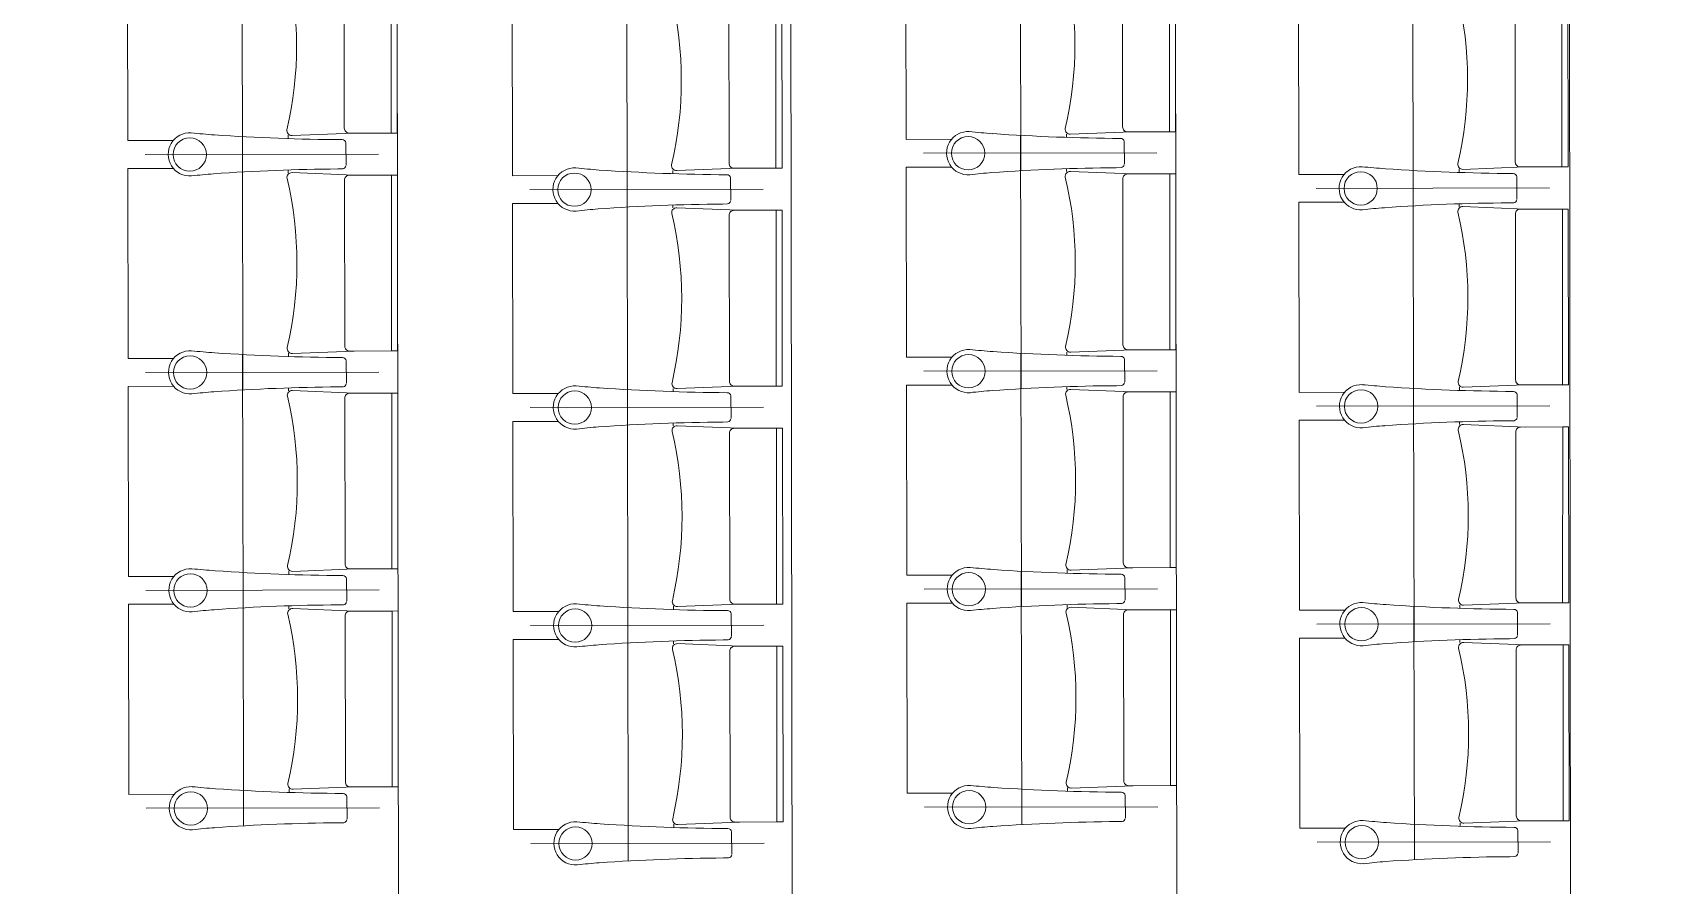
# Model space of a CAD drawing. Header units: millimetres. Extents: x 586 to 1010, y 369 to 668.
# Drawn here: x 701.259 to 705.421, y 471.354 to 473.542 of the extents above; entities that cross this region are included whole.
import ezdxf

# ---------------------------------------------------------------- set-up
doc = ezdxf.new("R2010")
doc.units = ezdxf.units.MM
doc.linetypes.add('CENTER', pattern=[2, 1.25, -0.25, 0.25, -0.25])
doc.linetypes.add('DASHED', pattern=[0.75, 0.5, -0.25])
doc.layers.add('plan line', color=7, linetype='Continuous', lineweight=15)

msp = doc.modelspace()

# ---------------------------------------------------------------- linework, layer by layer
at = {"color": 254, "lineweight": 25}
for points in [[(671.7124, 620.7085), (706.7355, 621.773), (754.2598, 613.8303), (814.6609, 600.1481), (855.7567, 598.0104), (895.0671, 567.0647), (920.0096, 542.0176), (952.0084, 521.2476), (977.2234, 504.6526), (979.6352, 479.2339), (986.3437, 463.8549), (988.7975, 462.3853)], [(654.944, 595.4717), (670.2671, 587.3174), (714.302, 595.1648), (787.0891, 595.1648), (819.3936, 580.9441), (821.0297, 562.8505), (813.4907, 552.7881), (808.7339, 539.6711), (796.4072, 534.7059), (791.0222, 527.249), (791.0222, 507.547), (797.3007, 476.5274), (814.9752, 463.8897), (836.1481, 474.6816), (874.0221, 478.5878), (885.7286, 462.7333), (863.0042, 436.0794), (845.7887, 420.6845), (845.1044, 408.6747)], [(639.2065, 583.4381), (644.7272, 575.638), (657.7961, 553.4401), (668.4043, 543.9291), (682.5178, 548.7307), (692.9838, 555.4778), (711.9339, 556.5828), (734.3456, 532.1334), (750.593, 477.7475), (754.1369, 444.164), (776.4657, 425.4473), (782.6172, 412.2355)]]:
    msp.add_spline(points, degree=3, dxfattribs=at)
at = {"layer": 'plan line'}
for p, q in [((704.1771, 480.6179), (704.1946, 469.5437)), ((702.1828, 480.5713), (702.2001, 469.5621)), ((703.209, 469.5964), (703.1917, 480.5621)), ((705.2023, 469.5739), (705.1918, 480.5653)), ((701.5029, 473.7517), (701.5037, 473.2644)), ((703.4973, 473.7548), (703.4981, 473.2675)), ((702.4887, 473.6616), (702.4894, 473.1743)), ((704.5034, 473.6648), (704.5042, 473.1775)), ((701.5037, 473.2644), (701.6202, 473.2646)), ((701.9147, 473.2694), (701.9146, 473.2779)), ((702.0629, 473.2015), (702.0626, 473.2586)), ((702.0629, 473.2015), (702.0626, 473.2586)), ((703.4981, 473.2675), (703.6147, 473.2677)), ((703.9091, 473.2726), (703.9091, 473.281)), ((704.0573, 473.2046), (704.057, 473.2618)), ((704.0573, 473.2046), (704.057, 473.2618)), ((701.6204, 473.1931), (701.5038, 473.1929)), ((701.5038, 473.1929), (701.5045, 472.7056)), ((701.9148, 473.1817), (701.9148, 473.189)), ((702.0548, 473.1918), (702.042, 473.1915)), ((702.0548, 473.1918), (702.042, 473.1915)), ((702.9005, 473.1794), (702.9004, 473.1878)), ((703.6148, 473.1962), (703.4982, 473.196)), ((703.4982, 473.196), (703.499, 472.7087)), ((703.9092, 473.1849), (703.9092, 473.1922)), ((704.0492, 473.195), (704.0364, 473.1947)), ((704.0492, 473.195), (704.0364, 473.1947)), ((704.5042, 473.1775), (704.6208, 473.1777)), ((704.9152, 473.1826), (704.9152, 473.191)), ((702.4894, 473.1743), (702.606, 473.1745)), ((703.0487, 473.1114), (703.0484, 473.1686)), ((703.0487, 473.1114), (703.0484, 473.1686)), ((705.0634, 473.1146), (705.0631, 473.1718)), ((705.0634, 473.1146), (705.0631, 473.1718)), ((702.6062, 473.103), (702.4896, 473.1028)), ((702.4896, 473.1028), (702.4903, 472.6155)), ((702.9006, 473.0917), (702.9006, 473.099)), ((703.0406, 473.1018), (703.0278, 473.1015)), ((703.0406, 473.1018), (703.0278, 473.1015)), ((704.6209, 473.1062), (704.5043, 473.106)), ((704.5043, 473.106), (704.505, 472.6187)), ((704.9153, 473.0948), (704.9153, 473.1021)), ((705.0553, 473.1049), (705.0425, 473.1047)), ((705.0553, 473.1049), (705.0425, 473.1047)), ((701.9155, 472.7106), (701.9155, 472.7191)), ((703.91, 472.7138), (703.9099, 472.7222)), ((701.5045, 472.7056), (701.6211, 472.7058)), ((702.0638, 472.6427), (702.0635, 472.6998)), ((702.0638, 472.6427), (702.0635, 472.6998)), ((703.499, 472.7087), (703.6155, 472.7089)), ((704.0582, 472.6458), (704.0579, 472.703)), ((704.0582, 472.6458), (704.0579, 472.703)), ((701.6212, 472.6343), (701.5046, 472.6341)), ((703.6157, 472.6374), (703.4991, 472.6372)), ((703.4991, 472.6372), (703.4998, 472.1499)), ((704.0501, 472.6362), (704.0373, 472.6359)), ((704.0501, 472.6362), (704.0373, 472.6359)), ((701.5046, 472.6341), (701.5054, 472.1468)), ((701.9157, 472.6229), (701.9157, 472.6302)), ((702.0557, 472.633), (702.0428, 472.6327)), ((702.0557, 472.633), (702.0428, 472.6327)), ((702.4903, 472.6155), (702.6069, 472.6157)), ((702.9013, 472.6206), (702.9013, 472.629)), ((703.0496, 472.5526), (703.0493, 472.6098)), ((703.0496, 472.5526), (703.0493, 472.6098)), ((703.9101, 472.6261), (703.9101, 472.6334)), ((704.505, 472.6187), (704.6216, 472.6189)), ((704.9161, 472.6238), (704.916, 472.6322)), ((705.0643, 472.5558), (705.064, 472.613)), ((705.0643, 472.5558), (705.064, 472.613)), ((702.607, 472.5442), (702.4904, 472.544)), ((702.4904, 472.544), (702.4912, 472.0567)), ((702.9015, 472.5329), (702.9015, 472.5402)), ((703.0415, 472.543), (703.0286, 472.5427)), ((703.0415, 472.543), (703.0286, 472.5427)), ((704.6217, 472.5474), (704.5052, 472.5472)), ((704.5052, 472.5472), (704.5059, 472.0599)), ((704.9162, 472.536), (704.9162, 472.5433)), ((705.0562, 472.5461), (705.0433, 472.5459)), ((705.0562, 472.5461), (705.0434, 472.5459)), ((701.5054, 472.1468), (701.622, 472.147)), ((701.9164, 472.1518), (701.9164, 472.1603)), ((702.0647, 472.0839), (702.0643, 472.141)), ((702.0647, 472.0839), (702.0643, 472.141)), ((703.4998, 472.1499), (703.6164, 472.1501)), ((703.9108, 472.155), (703.9108, 472.1634)), ((704.0591, 472.087), (704.0588, 472.1442)), ((704.0591, 472.087), (704.0588, 472.1442)), ((701.6221, 472.0755), (701.5055, 472.0753)), ((701.5055, 472.0753), (701.5063, 471.588)), ((701.9166, 472.0641), (701.9165, 472.0714)), ((702.0566, 472.0742), (702.0437, 472.074)), ((702.0566, 472.0742), (702.0437, 472.074)), ((702.4912, 472.0567), (702.6078, 472.0569)), ((702.9022, 472.0618), (702.9022, 472.0702)), ((703.6165, 472.0786), (703.4999, 472.0784)), ((703.4999, 472.0784), (703.5007, 471.5911)), ((703.911, 472.0673), (703.911, 472.0746)), ((704.051, 472.0774), (704.0381, 472.0771)), ((704.051, 472.0774), (704.0381, 472.0771)), ((704.5059, 472.0599), (704.6225, 472.0601)), ((704.9169, 472.065), (704.9169, 472.0734)), ((705.0652, 471.997), (705.0648, 472.0542)), ((705.0652, 471.997), (705.0649, 472.0542)), ((703.0505, 471.9938), (703.0501, 472.051)), ((703.0505, 471.9938), (703.0501, 472.051)), ((702.6079, 471.9854), (702.4913, 471.9852)), ((702.4913, 471.9852), (702.4921, 471.4979)), ((702.9024, 471.9741), (702.9023, 471.9814)), ((703.0424, 471.9842), (703.0295, 471.9839)), ((703.0424, 471.9842), (703.0295, 471.9839)), ((704.6226, 471.9886), (704.506, 471.9884)), ((704.506, 471.9884), (704.5068, 471.5011)), ((704.9171, 471.9772), (704.9171, 471.9845)), ((705.0571, 471.9873), (705.0442, 471.9871)), ((705.0571, 471.9873), (705.0442, 471.9871)), ((701.9173, 471.593), (701.9173, 471.6015)), ((703.9117, 471.5962), (703.9117, 471.6046)), ((701.5063, 471.588), (701.6229, 471.5882)), ((702.0656, 471.5251), (702.0652, 471.5822)), ((703.5007, 471.5911), (703.6173, 471.5913)), ((704.06, 471.5282), (704.0596, 471.5854)), ((702.0575, 471.5154), (702.0446, 471.5152)), ((702.9031, 471.503), (702.9031, 471.5114)), ((704.0519, 471.5186), (704.039, 471.5183)), ((704.9178, 471.5062), (704.9178, 471.5146)), ((702.4921, 471.4979), (702.6087, 471.4981)), ((703.0514, 471.435), (703.051, 471.4922)), ((704.5068, 471.5011), (704.6234, 471.5013)), ((705.0661, 471.4382), (705.0657, 471.4954)), ((705.058, 471.4285), (705.0451, 471.4283)), ((703.0433, 471.4254), (703.0304, 471.4251))]:
    msp.add_line(p, q, dxfattribs=at)
at = {"layer": 'plan line', "linetype": 'DASHED', "ltscale": 3}
for p, q in [((701.7963, 473.8333), (701.7973, 473.1838)), ((703.7907, 473.8365), (703.7917, 473.187)), ((702.7821, 473.7433), (702.7831, 473.0937)), ((704.7968, 473.7465), (704.7978, 473.0969)), ((701.7972, 473.2745), (701.7982, 472.625)), ((703.7916, 473.2777), (703.7926, 472.6282)), ((702.783, 473.1845), (702.784, 472.535)), ((704.7977, 473.1877), (704.7987, 472.5381)), ((703.7925, 472.7189), (703.7935, 472.0694)), ((701.798, 472.7157), (701.7991, 472.0662)), ((702.7838, 472.6257), (702.7849, 471.9762)), ((704.7986, 472.6289), (704.7996, 471.9793)), ((701.7989, 472.1569), (701.7999, 471.5074)), ((703.7933, 472.1601), (703.7944, 471.5106)), ((702.7847, 472.0669), (702.7857, 471.4174)), ((704.7994, 472.0701), (704.8005, 471.4205))]:
    msp.add_line(p, q, dxfattribs=at)
at = {"layer": 'plan line', "linetype": 'CENTER', "ltscale": 3}
for p, q in [((702.1462, 473.2297), (701.5483, 473.2287)), ((702.1462, 473.2297), (701.5483, 473.2287)), ((704.1406, 473.2328), (703.5427, 473.2319)), ((704.1406, 473.2328), (703.5427, 473.2319)), ((703.132, 473.1396), (702.5341, 473.1387)), ((703.132, 473.1396), (702.5341, 473.1387)), ((705.1467, 473.1428), (704.5488, 473.1418)), ((705.1467, 473.1428), (704.5488, 473.1418)), ((702.1471, 472.6709), (701.5492, 472.6699)), ((702.1471, 472.6709), (701.5492, 472.6699)), ((704.1415, 472.674), (703.5436, 472.6731)), ((704.1415, 472.674), (703.5436, 472.6731)), ((703.1329, 472.5808), (702.535, 472.5799)), ((703.1329, 472.5808), (702.535, 472.5799)), ((705.1476, 472.584), (704.5497, 472.583)), ((705.1476, 472.584), (704.5497, 472.583)), ((702.148, 472.1121), (701.55, 472.1111)), ((702.148, 472.1121), (701.55, 472.1111)), ((704.1424, 472.1152), (703.5445, 472.1143)), ((704.1424, 472.1152), (703.5445, 472.1143)), ((703.1338, 472.022), (702.5358, 472.0211)), ((703.1338, 472.022), (702.5358, 472.0211)), ((705.1485, 472.0252), (704.5505, 472.0242)), ((705.1485, 472.0252), (704.5505, 472.0242)), ((702.1489, 471.5533), (701.5509, 471.5523)), ((704.1433, 471.5564), (703.5453, 471.5555)), ((703.1347, 471.4632), (702.5367, 471.4623)), ((705.1494, 471.4664), (704.5514, 471.4654))]:
    msp.add_line(p, q, dxfattribs=at)
at = {"layer": 'plan line'}
for points in [[(702.0827, 473.2835), (701.9245, 473.2774, -0.474715), (701.9115, 473.2922, 0.115865), (701.9108, 473.7262, -0.474715), (701.9237, 473.741), (702.082, 473.7344)], [(702.1783, 473.2837), (702.0713, 473.2835, -0.414214), (702.0585, 473.2962), (702.0579, 473.7216, -0.414214), (702.0705, 473.7343), (702.1783, 473.7345), (702.1783, 473.2837)], [(704.0771, 473.2867), (703.9189, 473.2806, -0.474715), (703.9059, 473.2953, 0.115865), (703.9052, 473.7294, -0.474715), (703.9182, 473.7441), (704.0764, 473.7375)], [(704.1727, 473.2869), (704.0657, 473.2867, -0.414214), (704.053, 473.2993), (704.0523, 473.7248, -0.414214), (704.065, 473.7375), (704.1727, 473.7377), (704.1727, 473.2869)], [(703.0685, 473.1935), (702.9103, 473.1874, -0.474715), (702.8973, 473.2021, 0.115865), (702.8966, 473.6362, -0.474715), (702.9095, 473.6509), (703.0678, 473.6443)], [(703.1641, 473.1937), (703.0571, 473.1935, -0.414214), (703.0443, 473.2061), (703.0437, 473.6316, -0.414214), (703.0563, 473.6443), (703.1641, 473.6445), (703.1641, 473.1937)], [(705.0832, 473.1967), (704.925, 473.1906, -0.474715), (704.912, 473.2053, 0.115865), (704.9113, 473.6393, -0.474715), (704.9242, 473.6541), (705.0825, 473.6475)], [(705.1788, 473.1968), (705.0718, 473.1966, -0.414214), (705.059, 473.2093), (705.0584, 473.6347, -0.414214), (705.0711, 473.6475), (705.1788, 473.6477), (705.1788, 473.1968)], [(702.0836, 472.7247), (701.9253, 472.7186, -0.474715), (701.9124, 472.7334, 0.115865), (701.9117, 473.1674, -0.474715), (701.9246, 473.1822), (702.0829, 473.1756)], [(702.1791, 472.7249), (702.0721, 472.7247, -0.414214), (702.0594, 472.7374), (702.0587, 473.1628, -0.414214), (702.0714, 473.1755), (702.1792, 473.1757), (702.1791, 472.7249)], [(704.078, 472.7279), (703.9198, 472.7218, -0.474715), (703.9068, 472.7365, 0.115865), (703.9061, 473.1706, -0.474715), (703.919, 473.1853), (704.0773, 473.1787)], [(704.1736, 472.7281), (704.0666, 472.7279, -0.414214), (704.0538, 472.7405), (704.0532, 473.166, -0.414214), (704.0658, 473.1787), (704.1736, 473.1789), (704.1736, 472.7281)], [(703.0694, 472.6347), (702.9111, 472.6286, -0.474715), (702.8982, 472.6433, 0.115865), (702.8975, 473.0774, -0.474715), (702.9104, 473.0921), (703.0687, 473.0855)], [(705.0841, 472.6379), (704.9259, 472.6318, -0.474715), (704.9129, 472.6465, 0.115865), (704.9122, 473.0805, -0.474715), (704.9251, 473.0953), (705.0834, 473.0887)], [(703.1649, 472.6349), (703.0579, 472.6347, -0.414214), (703.0452, 472.6473), (703.0445, 473.0728, -0.414214), (703.0572, 473.0855), (703.165, 473.0857), (703.1649, 472.6349)], [(705.1797, 472.638), (705.0726, 472.6378, -0.414214), (705.0599, 472.6505), (705.0593, 473.0759, -0.414214), (705.0719, 473.0887), (705.1797, 473.0889), (705.1797, 472.638)], [(702.0845, 472.1659), (701.9262, 472.1598, -0.474715), (701.9133, 472.1746, 0.115865), (701.9126, 472.6086, -0.474715), (701.9255, 472.6234), (702.0838, 472.6168)], [(702.18, 472.1661), (702.073, 472.1659, -0.414214), (702.0603, 472.1786), (702.0596, 472.604, -0.414214), (702.0723, 472.6167), (702.1801, 472.6169), (702.18, 472.1661)], [(704.0789, 472.1691), (703.9207, 472.163, -0.474715), (703.9077, 472.1777, 0.115865), (703.907, 472.6118, -0.474715), (703.9199, 472.6265), (704.0782, 472.6199)], [(704.1745, 472.1693), (704.0674, 472.1691, -0.414214), (704.0547, 472.1817), (704.054, 472.6072, -0.414214), (704.0667, 472.6199), (704.1745, 472.6201), (704.1745, 472.1693)], [(703.0703, 472.0759), (702.912, 472.0698, -0.474715), (702.8991, 472.0845, 0.115865), (702.8984, 472.5186, -0.474715), (702.9113, 472.5333), (703.0695, 472.5267)], [(703.1658, 472.0761), (703.0588, 472.0759, -0.414214), (703.0461, 472.0885), (703.0454, 472.514, -0.414214), (703.0581, 472.5267), (703.1659, 472.5269), (703.1658, 472.0761)], [(705.085, 472.0791), (704.9267, 472.073, -0.474715), (704.9138, 472.0877, 0.115865), (704.9131, 472.5217, -0.474715), (704.926, 472.5365), (705.0843, 472.5299)], [(705.1805, 472.0792), (705.0735, 472.079, -0.414214), (705.0608, 472.0917), (705.0601, 472.5171, -0.414214), (705.0728, 472.5299), (705.1806, 472.5301), (705.1805, 472.0792)], [(702.0853, 471.6071), (701.9271, 471.6011, -0.474715), (701.9141, 471.6158, 0.115865), (701.9134, 472.0498, -0.474715), (701.9264, 472.0646), (702.0846, 472.058)], [(702.1809, 471.6073), (702.0739, 471.6071, -0.414214), (702.0612, 471.6198), (702.0605, 472.0452, -0.414214), (702.0732, 472.0579), (702.181, 472.0581), (702.1809, 471.6073)], [(704.0798, 471.6103), (703.9215, 471.6042, -0.474715), (703.9086, 471.6189, 0.115865), (703.9079, 472.053, -0.474715), (703.9208, 472.0677), (704.0791, 472.0611)], [(704.1753, 471.6105), (704.0683, 471.6103, -0.414214), (704.0556, 471.623), (704.0549, 472.0484, -0.414214), (704.0676, 472.0611), (704.1754, 472.0613), (704.1753, 471.6105)], [(703.0711, 471.5171), (702.9129, 471.511, -0.474715), (702.8999, 471.5257, 0.115865), (702.8992, 471.9598, -0.474715), (702.9122, 471.9745), (703.0704, 471.9679)], [(705.0859, 471.5203), (704.9276, 471.5142, -0.474715), (704.9146, 471.5289, 0.115865), (704.914, 471.9629, -0.474715), (704.9269, 471.9777), (705.0851, 471.9711)], [(705.1814, 471.5204), (705.0744, 471.5202, -0.414214), (705.0617, 471.5329), (705.061, 471.9583, -0.414214), (705.0737, 471.9711), (705.1815, 471.9713), (705.1814, 471.5204)], [(703.1667, 471.5173), (703.0597, 471.5171, -0.414214), (703.047, 471.5297), (703.0463, 471.9552, -0.414214), (703.059, 471.9679), (703.1668, 471.9681), (703.1667, 471.5173)]]:
    msp.add_lwpolyline(points, format="xyb", dxfattribs=at)
for points in [[(702.1943, 473.2837), (702.1936, 473.7346), (702.1783, 473.7345), (702.1783, 473.2837), (702.1943, 473.2837)], [(704.1887, 473.2869), (704.188, 473.7377), (704.1727, 473.7377), (704.1727, 473.2869), (704.1887, 473.2869)], [(703.1801, 473.1937), (703.1794, 473.6445), (703.1641, 473.6445), (703.1641, 473.1937), (703.1801, 473.1937)], [(705.1948, 473.1969), (705.1941, 473.6477), (705.1788, 473.6477), (705.1788, 473.1968), (705.1948, 473.1969)], [(702.1951, 472.7249), (702.1944, 473.1758), (702.1792, 473.1757), (702.1791, 472.7249), (702.1951, 472.7249)], [(704.1896, 472.7281), (704.1889, 473.1789), (704.1736, 473.1789), (704.1736, 472.7281), (704.1896, 472.7281)], [(703.1809, 472.6349), (703.1802, 473.0857), (703.165, 473.0857), (703.1649, 472.6349), (703.1809, 472.6349)], [(705.1957, 472.6381), (705.1949, 473.0889), (705.1797, 473.0889), (705.1797, 472.638), (705.1957, 472.6381)], [(702.196, 472.1661), (702.1953, 472.617), (702.1801, 472.6169), (702.18, 472.1661), (702.196, 472.1661)], [(704.1905, 472.1693), (704.1897, 472.6201), (704.1745, 472.6201), (704.1745, 472.1693), (704.1905, 472.1693)], [(703.1818, 472.0761), (703.1811, 472.5269), (703.1659, 472.5269), (703.1658, 472.0761), (703.1818, 472.0761)], [(705.1965, 472.0793), (705.1958, 472.5301), (705.1806, 472.5301), (705.1805, 472.0792), (705.1965, 472.0793)], [(702.1969, 471.6073), (702.1962, 472.0582), (702.181, 472.0581), (702.1809, 471.6073), (702.1969, 471.6073)], [(704.1913, 471.6105), (704.1906, 472.0613), (704.1754, 472.0613), (704.1753, 471.6105), (704.1913, 471.6105)], [(705.1974, 471.5205), (705.1967, 471.9713), (705.1815, 471.9713), (705.1814, 471.5204), (705.1974, 471.5205)], [(703.1827, 471.5173), (703.182, 471.9681), (703.1668, 471.9681), (703.1667, 471.5173), (703.1827, 471.5173)]]:
    msp.add_lwpolyline(points, dxfattribs=at)
for centre in [(701.6624, 473.2285), (701.6624, 473.2285), (703.6568, 473.2317), (703.6568, 473.2317), (702.6482, 473.1385), (702.6482, 473.1385), (704.6629, 473.1417), (704.6629, 473.1417), (701.6633, 472.6697), (701.6633, 472.6697), (703.6577, 472.6729), (703.6577, 472.6729), (702.6491, 472.5797), (702.6491, 472.5797), (704.6638, 472.5829), (704.6638, 472.5829), (701.6642, 472.1109), (701.6642, 472.1109), (703.6586, 472.1141), (703.6586, 472.1141), (702.65, 472.0209), (702.65, 472.0209), (704.6647, 472.0241), (704.6647, 472.0241), (701.6651, 471.5521), (703.6595, 471.5553), (702.6509, 471.4621), (704.6656, 471.4653)]:
    msp.add_circle(centre, 0.0427, dxfattribs=at)
for centre, radius, start, end in [((701.6626, 473.2289), 0.0554, 86.596, 274.6384), ((701.6626, 473.2289), 0.0554, 86.596, 274.6384), ((702.0416, 477.2216), 3.9554, 264.5499, 265.418), ((702.0416, 477.2216), 3.9554, 264.5499, 265.418), ((702.0873, 478.5953), 5.3287, 266.1073, 269.6309), ((702.0873, 478.5953), 5.3287, 266.1073, 269.6309), ((702.053, 473.2571), 0.00967, 9.2643, 90.7147), ((702.053, 473.2571), 0.00967, 9.2643, 90.7147), ((703.657, 473.232), 0.0554, 86.596, 274.6384), ((703.657, 473.232), 0.0554, 86.596, 274.6384), ((704.036, 477.2248), 3.9554, 264.5499, 265.418), ((704.036, 477.2248), 3.9554, 264.5499, 265.418), ((704.0818, 478.5985), 5.3287, 266.1073, 269.6309), ((704.0818, 478.5985), 5.3287, 266.1073, 269.6309), ((704.0475, 473.2602), 0.00967, 9.2643, 90.7147), ((704.0475, 473.2602), 0.00967, 9.2643, 90.7147), ((701.7905, 472.1866), 0.9947, 93.8628, 97.1256), ((701.7905, 472.1866), 0.9947, 93.8628, 97.1256), ((702.0776, 468.1951), 4.9966, 90.409, 94.0646), ((702.0776, 468.1951), 4.9966, 90.409, 94.0646), ((702.0534, 473.2011), 0.00935, 278.5288, 351.652), ((702.0534, 473.2011), 0.00935, 278.5288, 351.652), ((702.6484, 473.1388), 0.0554, 86.596, 274.6384), ((702.6484, 473.1388), 0.0554, 86.596, 274.6384), ((703.0274, 477.1316), 3.9554, 264.5499, 265.418), ((703.0274, 477.1316), 3.9554, 264.5499, 265.418), ((703.0731, 478.5053), 5.3287, 266.1073, 269.6309), ((703.0731, 478.5053), 5.3287, 266.1073, 269.6309), ((703.0388, 473.167), 0.00967, 9.2643, 90.7147), ((703.0388, 473.167), 0.00967, 9.2643, 90.7147), ((703.7849, 472.1898), 0.9947, 93.8628, 97.1256), ((703.7849, 472.1898), 0.9947, 93.8628, 97.1256), ((704.0721, 468.1982), 4.9966, 90.409, 94.0646), ((704.072, 468.1982), 4.9966, 90.409, 94.0646), ((704.0478, 473.2042), 0.00935, 278.5288, 351.652), ((704.0478, 473.2042), 0.00935, 278.5288, 351.652), ((704.6631, 473.142), 0.0554, 86.596, 274.6384), ((704.6631, 473.142), 0.0554, 86.596, 274.6384), ((705.0421, 477.1348), 3.9554, 264.5499, 265.418), ((705.0421, 477.1348), 3.9554, 264.5499, 265.418), ((705.0879, 478.5085), 5.3287, 266.1073, 269.6309), ((705.0879, 478.5085), 5.3287, 266.1073, 269.6309), ((705.0535, 473.1702), 0.00967, 9.2643, 90.7147), ((705.0535, 473.1702), 0.00967, 9.2643, 90.7147), ((703.0634, 468.105), 4.9966, 90.409, 94.0646), ((703.0634, 468.105), 4.9966, 90.409, 94.0646), ((703.0392, 473.111), 0.00935, 278.5288, 351.652), ((703.0392, 473.111), 0.00935, 278.5288, 351.652), ((704.791, 472.0997), 0.9947, 93.8628, 97.1256), ((704.791, 472.0997), 0.9947, 93.8628, 97.1256), ((705.0781, 468.1082), 4.9966, 90.409, 94.0646), ((705.0781, 468.1082), 4.9966, 90.409, 94.0646), ((705.0539, 473.1142), 0.00935, 278.5288, 351.652), ((705.0539, 473.1142), 0.00935, 278.5288, 351.652), ((702.7763, 472.0966), 0.9947, 93.8628, 97.1256), ((702.7763, 472.0966), 0.9947, 93.8628, 97.1256), ((701.6635, 472.6701), 0.0554, 86.596, 274.6384), ((701.6635, 472.6701), 0.0554, 86.596, 274.6384), ((702.0425, 476.6628), 3.9554, 264.5499, 265.418), ((702.0424, 476.6628), 3.9554, 264.5499, 265.418), ((702.0882, 478.0365), 5.3287, 266.1073, 269.6309), ((702.0882, 478.0365), 5.3287, 266.1073, 269.6309), ((703.6579, 472.6732), 0.0554, 86.596, 274.6384), ((703.6579, 472.6732), 0.0554, 86.596, 274.6384), ((704.0369, 476.666), 3.9554, 264.5499, 265.418), ((704.0369, 476.666), 3.9554, 264.5499, 265.418), ((704.0826, 478.0397), 5.3287, 266.1073, 269.6309), ((704.0826, 478.0397), 5.3287, 266.1073, 269.6309), ((702.0539, 472.6983), 0.00967, 9.2643, 90.7147), ((702.0539, 472.6983), 0.00967, 9.2643, 90.7147), ((704.0483, 472.7014), 0.00967, 9.2643, 90.7147), ((704.0483, 472.7014), 0.00967, 9.2643, 90.7147), ((702.0543, 472.6423), 0.00935, 278.5288, 351.652), ((702.0543, 472.6423), 0.00935, 278.5288, 351.652), ((702.6493, 472.58), 0.0554, 86.596, 274.6384), ((702.6493, 472.58), 0.0554, 86.596, 274.6384), ((703.0283, 476.5728), 3.9554, 264.5499, 265.418), ((703.0282, 476.5728), 3.9554, 264.5499, 265.418), ((704.0729, 467.6394), 4.9966, 90.409, 94.0646), ((704.0729, 467.6394), 4.9966, 90.409, 94.0646), ((704.0487, 472.6454), 0.00935, 278.5288, 351.652), ((704.0487, 472.6454), 0.00935, 278.5288, 351.652), ((704.664, 472.5832), 0.0554, 86.596, 274.6384), ((704.664, 472.5832), 0.0554, 86.596, 274.6384), ((705.043, 476.576), 3.9554, 264.5499, 265.418), ((705.043, 476.576), 3.9554, 264.5499, 265.418), ((701.7914, 471.6278), 0.9947, 93.8628, 97.1256), ((701.7914, 471.6278), 0.9947, 93.8628, 97.1256), ((702.0785, 467.6363), 4.9966, 90.409, 94.0646), ((702.0785, 467.6363), 4.9966, 90.409, 94.0646), ((703.074, 477.9465), 5.3287, 266.1073, 269.6309), ((703.074, 477.9465), 5.3287, 266.1073, 269.6309), ((703.0397, 472.6082), 0.00967, 9.2643, 90.7147), ((703.0397, 472.6082), 0.00967, 9.2643, 90.7147), ((703.7858, 471.631), 0.9947, 93.8628, 97.1256), ((703.7858, 471.631), 0.9947, 93.8628, 97.1256), ((705.0887, 477.9497), 5.3287, 266.1073, 269.6309), ((705.0887, 477.9497), 5.3287, 266.1073, 269.6309), ((705.0544, 472.6114), 0.00967, 9.2643, 90.7147), ((705.0544, 472.6114), 0.00967, 9.2643, 90.7147), ((705.0548, 472.5554), 0.00935, 278.5288, 351.652), ((705.0548, 472.5554), 0.00935, 278.5288, 351.652), ((702.7772, 471.5378), 0.9947, 93.8628, 97.1256), ((702.7772, 471.5378), 0.9947, 93.8628, 97.1256), ((703.0643, 467.5462), 4.9966, 90.409, 94.0646), ((703.0643, 467.5462), 4.9966, 90.409, 94.0646), ((703.0401, 472.5522), 0.00935, 278.5288, 351.652), ((703.0401, 472.5522), 0.00935, 278.5288, 351.652), ((704.7919, 471.5409), 0.9947, 93.8628, 97.1256), ((704.7919, 471.5409), 0.9947, 93.8628, 97.1256), ((705.079, 467.5494), 4.9966, 90.409, 94.0646), ((705.079, 467.5494), 4.9966, 90.409, 94.0646), ((701.6644, 472.1113), 0.0554, 86.596, 274.6384), ((701.6644, 472.1113), 0.0554, 86.596, 274.6384), ((702.0433, 476.104), 3.9554, 264.5499, 265.418), ((702.0433, 476.104), 3.9554, 264.5499, 265.418), ((702.0891, 477.4777), 5.3287, 266.1073, 269.6309), ((702.0891, 477.4777), 5.3287, 266.1073, 269.6309), ((702.0548, 472.1395), 0.00967, 9.2643, 90.7147), ((702.0548, 472.1395), 0.00967, 9.2643, 90.7147), ((703.6588, 472.1144), 0.0554, 86.596, 274.6384), ((703.6588, 472.1144), 0.0554, 86.596, 274.6384), ((704.0378, 476.1072), 3.9554, 264.5499, 265.418), ((704.0378, 476.1072), 3.9554, 264.5499, 265.418), ((704.0835, 477.4809), 5.3287, 266.1073, 269.6309), ((704.0835, 477.4809), 5.3287, 266.1073, 269.6309), ((704.0492, 472.1426), 0.00967, 9.2643, 90.7147), ((704.0492, 472.1426), 0.00967, 9.2643, 90.7147), ((701.7922, 471.069), 0.9947, 93.8628, 97.1256), ((701.7922, 471.069), 0.9947, 93.8628, 97.1256), ((702.0794, 467.0775), 4.9966, 90.409, 94.0646), ((702.0794, 467.0775), 4.9966, 90.409, 94.0646), ((702.0552, 472.0835), 0.00935, 278.5288, 351.652), ((702.0552, 472.0835), 0.00935, 278.5288, 351.652), ((702.6502, 472.0212), 0.0554, 86.596, 274.6384), ((702.6502, 472.0212), 0.0554, 86.596, 274.6384), ((703.0291, 476.014), 3.9554, 264.5499, 265.418), ((703.0291, 476.014), 3.9554, 264.5499, 265.418), ((703.0749, 477.3877), 5.3287, 266.1073, 269.6309), ((703.0749, 477.3877), 5.3287, 266.1073, 269.6309), ((703.0406, 472.0494), 0.00967, 9.2643, 90.7147), ((703.0406, 472.0494), 0.00967, 9.2643, 90.7147), ((703.7867, 471.0722), 0.9947, 93.8628, 97.1256), ((703.7867, 471.0722), 0.9947, 93.8628, 97.1256), ((704.0738, 467.0806), 4.9966, 90.409, 94.0646), ((704.0738, 467.0806), 4.9966, 90.409, 94.0646), ((704.0496, 472.0866), 0.00935, 278.5288, 351.652), ((704.0496, 472.0866), 0.00935, 278.5288, 351.652), ((704.6649, 472.0244), 0.0554, 86.596, 274.6384), ((704.6649, 472.0244), 0.0554, 86.596, 274.6384), ((705.0438, 476.0172), 3.9554, 264.5499, 265.418), ((705.0438, 476.0172), 3.9554, 264.5499, 265.418), ((705.0896, 477.3909), 5.3287, 266.1073, 269.6309), ((705.0896, 477.3909), 5.3287, 266.1073, 269.6309), ((705.0553, 472.0526), 0.00967, 9.2643, 90.7147), ((705.0553, 472.0526), 0.00967, 9.2643, 90.7147), ((702.778, 470.979), 0.9947, 93.8628, 97.1256), ((702.778, 470.979), 0.9947, 93.8628, 97.1256), ((703.0652, 466.9874), 4.9966, 90.409, 94.0646), ((703.0652, 466.9874), 4.9966, 90.409, 94.0646), ((703.041, 471.9934), 0.00935, 278.5288, 351.652), ((703.041, 471.9934), 0.00935, 278.5288, 351.652), ((704.7927, 470.9821), 0.9947, 93.8628, 97.1256), ((704.7927, 470.9821), 0.9947, 93.8628, 97.1256), ((705.0799, 466.9906), 4.9966, 90.409, 94.0646), ((705.0799, 466.9906), 4.9966, 90.409, 94.0646), ((705.0557, 471.9966), 0.00935, 278.5288, 351.652), ((705.0557, 471.9966), 0.00935, 278.5288, 351.652), ((701.6652, 471.5525), 0.0554, 86.596, 274.6384), ((702.0442, 475.5452), 3.9554, 264.5499, 265.418), ((702.09, 476.9189), 5.3287, 266.1073, 269.6309), ((703.6597, 471.5556), 0.0554, 86.596, 274.6384), ((704.0386, 475.5484), 3.9554, 264.5499, 265.418), ((704.0844, 476.9221), 5.3287, 266.1073, 269.6309), ((702.0557, 471.5807), 0.00967, 9.2643, 90.7147), ((704.0501, 471.5838), 0.00967, 9.2643, 90.7147), ((702.0803, 466.5187), 4.9966, 90.409, 94.0646), ((702.0561, 471.5247), 0.00935, 278.5288, 351.652), ((702.651, 471.4624), 0.0554, 86.596, 274.6384), ((703.03, 475.4552), 3.9554, 264.5499, 265.418), ((703.0758, 476.8289), 5.3287, 266.1073, 269.6309), ((704.0747, 466.5218), 4.9966, 90.409, 94.0646), ((704.0505, 471.5278), 0.00935, 278.5288, 351.652), ((704.6658, 471.4656), 0.0554, 86.596, 274.6384), ((705.0447, 475.4584), 3.9554, 264.5499, 265.418), ((705.0905, 476.8321), 5.3287, 266.1073, 269.6309), ((701.7931, 470.5102), 0.9947, 93.8628, 97.1256), ((703.0415, 471.4906), 0.00967, 9.2643, 90.7147), ((703.7875, 470.5134), 0.9947, 93.8628, 97.1256), ((705.0562, 471.4938), 0.00967, 9.2643, 90.7147), ((703.0419, 471.4346), 0.00935, 278.5288, 351.652), ((705.0808, 466.4318), 4.9966, 90.409, 94.0646), ((705.0566, 471.4378), 0.00935, 278.5288, 351.652), ((702.7789, 470.4202), 0.9947, 93.8628, 97.1256), ((703.0661, 466.4286), 4.9966, 90.409, 94.0646), ((704.7936, 470.4233), 0.9947, 93.8628, 97.1256)]:
    msp.add_arc(centre, radius, start, end, dxfattribs=at)

doc.saveas('drawing.dxf')
